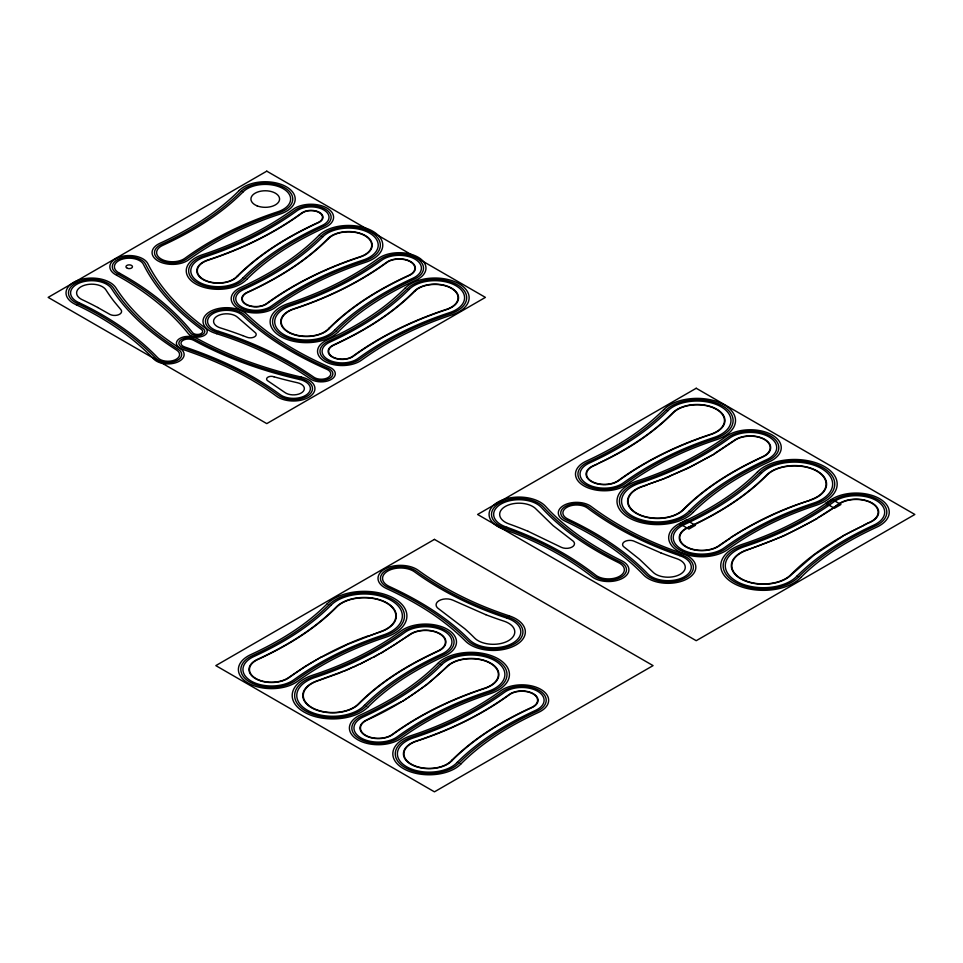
<?xml version="1.0" encoding="UTF-8"?>
<svg xmlns="http://www.w3.org/2000/svg" width="963" height="963" viewBox="0 0 963 963"><rect width="100%" height="100%" fill="white"/><g stroke="black" fill="none" stroke-linecap="round" stroke-linejoin="round"><path stroke-width="1.44" d="M833.296 507.766L838.46 504.094A22.534 13.013 0 0 1 872.069 502.963A22.534 13.013 0 0 1 870.119 522.367L864.244 524.751M832.526 508.729C806.308 526.147 777.502 539.798 747.529 549.632A32.056 18.514 0 0 0 740.703 578.811A32.056 18.514 0 0 0 791.249 574.863L814.397 554.796L842.216 536.644M730.195 538.269L719.457 545.72A22.534 13.013 0 0 1 685.849 546.84A22.534 13.013 0 0 1 687.799 527.435C716.544 514.194 744.279 497.558 766.668 474.94A32.056 18.514 0 0 1 817.214 471.003A32.056 18.514 0 0 1 810.389 500.182C782.233 508.717 755.305 521.609 730.58 537.595M402.859 701.184L427.343 684.344L447.265 666.697A27.337 15.781 0 0 1 490.372 663.338A27.337 15.781 0 0 1 484.545 688.22C451.755 698.994 420.205 714.089 392.254 734.432A17.816 10.292 0 0 1 365.675 735.323A17.816 10.292 0 0 1 367.216 719.987C396.431 706.673 424.009 689.303 446.844 666.565A27.831 16.07 0 0 1 490.709 663.134A27.831 16.07 0 0 1 484.786 688.461C452.044 699.222 420.542 714.293 392.627 734.613A18.309 10.569 0 0 1 365.338 735.527A18.309 10.569 0 0 1 366.915 719.77L401.222 701.762M714.522 453.489L734.251 440.332A20.428 11.797 0 0 1 764.706 439.321A20.428 11.797 0 0 1 762.949 456.895C733.987 470.221 706.108 486.989 683.537 509.752A29.937 17.286 0 0 1 636.338 513.435A29.937 17.286 0 0 1 642.718 486.183L664.133 478.767M818.333 517.468L838.845 504.263A22.053 12.736 0 0 1 871.72 503.168A22.053 12.736 0 0 1 869.818 522.151L867.013 523.439M713.908 454.271L688.316 468.15L664.939 478.105M817.274 518.527L783.99 535.861L747.77 549.873A31.574 18.225 0 0 0 741.053 578.607A31.574 18.225 0 0 0 790.816 574.73C811.604 553.581 837.148 537.908 863.787 525.341M842.493 536.078L866.592 524.004M380.758 653.468L409.865 634.822A19.934 11.508 0 0 1 423.311 630.524L424.045 630.488A19.934 11.508 0 0 1 439.128 633.57L440.32 634.28A19.934 11.508 0 0 1 445.303 640.708L445.375 641.189A19.934 11.508 0 0 1 437.864 650.988C408.854 664.338 380.939 681.13 358.344 703.929A29.456 17.009 0 0 1 311.904 707.54A29.456 17.009 0 0 1 318.175 680.733L339 673.233L352.614 667.178M379.253 653.913L360.463 663.94M321.269 656.935L305.102 666.396L288.792 677.422A22.053 12.736 0 0 1 255.917 678.518A22.053 12.736 0 0 1 257.819 659.535C286.637 646.281 314.371 629.597 336.821 606.955A31.574 18.225 0 0 1 386.596 603.079A31.574 18.225 0 0 1 379.867 631.812L348.137 644.199L322.039 656.898M373.415 657.464L394.493 644.849L409.48 634.653A20.428 11.797 0 0 1 439.922 633.63A20.428 11.797 0 0 1 438.165 651.217C409.203 664.53 381.324 681.298 358.766 704.061A29.937 17.286 0 0 1 311.555 707.745A29.937 17.286 0 0 1 317.934 680.492L340.168 672.427M371.73 657.97L354.228 666.817M598.817 463.107C625.83 450.13 651.758 434.012 672.932 412.621A27.831 16.07 0 0 1 716.809 409.191A27.831 16.07 0 0 1 710.875 434.518C678.133 445.279 646.642 460.35 618.728 480.669A18.309 10.569 0 0 1 591.426 481.584A18.309 10.569 0 0 1 593.003 465.815C622.483 453.091 650.507 435.577 673.366 412.754A27.337 15.781 0 0 1 716.46 409.395A27.337 15.781 0 0 1 710.634 434.277C677.844 445.05 646.293 460.145 618.342 480.489A17.816 10.292 0 0 1 591.776 481.38A17.816 10.292 0 0 1 593.304 466.044L597.686 464.01M358.874 664.326L348.775 669.201M348.161 669.478L344.405 671.042M669.959 476.059L691.001 466.465L714.546 453.886L734.637 440.512A19.934 11.508 0 0 1 751.622 436.179L752.44 436.215A19.934 11.508 0 0 1 763.587 439.092L764.815 439.79A19.934 11.508 0 0 1 770.147 448.493L770.087 448.842A19.934 11.508 0 0 1 762.648 456.679C733.637 470.016 705.71 486.809 683.116 509.608A29.456 17.009 0 0 1 636.687 513.231A29.456 17.009 0 0 1 642.959 486.423L647.22 484.991M669.189 476.733L648.388 484.269M343.045 671.259L340.89 672.138M368.119 635.881C339.915 645.92 313.42 660.064 289.177 677.591A22.534 13.013 0 0 1 255.58 678.71A22.534 13.013 0 0 1 257.518 659.318C286.288 646.077 313.986 629.429 336.4 606.822A32.056 18.514 0 0 1 386.933 602.874A32.056 18.514 0 0 1 380.108 632.053L368.949 635.905M809.63 500.423C777.454 510.944 746.77 526.183 719.072 545.539A22.053 12.736 0 0 1 686.198 546.635A22.053 12.736 0 0 1 688.1 527.664C716.905 514.398 744.652 497.727 767.102 475.084A31.574 18.225 0 0 1 816.865 471.196A31.574 18.225 0 0 1 810.148 499.929M321.016 236.128C298.59 258.758 270.844 275.418 242.05 288.671A22.209 12.82 0 0 0 240.136 307.799A22.209 12.82 0 0 0 273.263 306.691C300.829 286.613 331.946 271.722 364.279 261.105A31.731 18.321 0 0 0 371.044 232.215A31.731 18.321 0 0 0 321.016 236.128M329.286 328.539L328.792 329.033A25.712 14.842 0 0 1 288.25 332.199A25.712 14.842 0 0 1 293.727 308.798C326.686 297.964 358.405 282.797 386.5 262.345A16.19 9.353 0 0 1 410.635 261.539A16.19 9.353 0 0 1 409.239 275.478C380.108 288.876 352.061 305.728 329.286 328.539M334.51 330.261L334.029 330.754A31.731 18.321 0 0 1 284.001 334.655A31.731 18.321 0 0 1 290.754 305.777C323.087 295.147 354.203 280.257 381.781 260.191A22.209 12.82 0 0 1 414.897 259.083A22.209 12.82 0 0 1 412.983 278.199C384.393 291.356 356.852 307.883 334.51 330.261M338.458 331.573L337.989 332.054A36.293 20.945 0 0 1 280.775 336.52A36.293 20.945 0 0 1 288.503 303.489C320.378 293.017 351.038 278.331 378.206 258.553A26.771 15.456 0 0 1 418.123 257.217A26.771 15.456 0 0 1 415.811 280.269C387.632 293.233 360.487 309.508 338.458 331.573M407.373 288.707C384.947 311.35 357.201 328.01 328.407 341.263A22.209 12.82 0 0 0 326.493 360.379A22.209 12.82 0 0 0 359.608 359.271C387.186 339.205 418.303 324.314 450.636 313.685A31.731 18.321 0 0 0 457.389 284.807A31.731 18.321 0 0 0 407.373 288.707M331.164 605.101C309.171 627.286 282.003 643.609 253.787 656.585A28.565 16.491 0 0 0 251.319 681.178A28.565 16.491 0 0 0 293.896 679.758C320.92 660.088 351.387 645.487 383.081 635.074A38.075 21.98 0 0 0 391.195 600.418A38.075 21.98 0 0 0 331.164 605.101M364.423 705.349L364.002 705.783A35.968 20.765 0 0 1 307.305 710.2A35.968 20.765 0 0 1 314.961 677.471C346.873 666.986 377.556 652.288 404.761 632.486A26.446 15.264 0 0 1 408.866 630.091L409.6 629.766A26.446 15.264 0 0 1 438.827 628.791L439.622 629.068A26.446 15.264 0 0 1 446.627 651.144L446.062 651.566A26.446 15.264 0 0 1 441.909 653.937C413.669 666.926 386.488 683.236 364.423 705.349M366.253 705.963L365.832 706.385A38.075 21.98 0 0 1 305.801 711.067A38.075 21.98 0 0 1 313.914 676.411C345.609 665.999 376.088 651.397 403.1 631.728A28.553 16.491 0 0 1 445.676 630.308A28.553 16.491 0 0 1 443.221 654.9C415.173 667.792 388.173 683.995 366.253 705.963M368.372 706.661L367.962 707.083A40.518 23.389 0 0 1 304.079 712.066A40.518 23.389 0 0 1 312.71 675.183C344.152 664.855 374.39 650.362 401.186 630.861A30.997 17.9 0 0 1 447.41 629.308A30.997 17.9 0 0 1 444.737 655.996C416.919 668.804 390.123 684.874 368.372 706.661M689.195 511.04L688.774 511.461A35.968 20.765 0 0 1 632.077 515.891A35.968 20.765 0 0 1 639.745 483.161C671.644 472.677 702.34 457.979 729.533 438.177A26.446 15.264 0 0 1 733.65 435.782L734.384 435.457A26.446 15.264 0 0 1 772.615 439.501L773.096 439.947A26.446 15.264 0 0 1 771.399 456.823L770.833 457.244A26.446 15.264 0 0 1 766.68 459.628C738.452 472.616 711.272 488.927 689.195 511.04M691.037 511.642L690.615 512.075A38.075 21.98 0 0 1 630.584 516.758A38.075 21.98 0 0 1 638.698 482.09C670.38 471.677 700.859 457.088 727.872 437.419A28.553 16.491 0 0 1 770.46 435.998A28.553 16.491 0 0 1 767.993 460.579C739.957 473.483 712.957 489.686 691.037 511.642M693.155 512.34L692.734 512.761A40.518 23.389 0 0 1 628.863 517.745A40.518 23.389 0 0 1 637.494 480.874C668.924 470.546 699.162 456.053 725.97 436.54A30.997 17.9 0 0 1 772.182 434.999A30.997 17.9 0 0 1 769.509 461.686C741.691 474.482 714.895 490.552 693.155 512.34M451.972 760.662L451.478 761.167A25.712 14.842 0 0 1 410.948 764.333A25.712 14.842 0 0 1 416.425 740.932C449.372 730.098 481.091 714.931 509.186 694.479A16.19 9.353 0 0 1 533.333 693.673A16.19 9.353 0 0 1 531.937 707.612C502.806 721.01 474.747 737.851 451.972 760.662M457.196 762.395L456.715 762.889A31.731 18.321 0 0 1 406.687 766.789A31.731 18.321 0 0 1 413.452 737.899C445.785 727.282 476.902 712.391 504.468 692.313A22.209 12.82 0 0 1 537.595 691.217A22.209 12.82 0 0 1 535.669 710.333C507.08 723.49 479.55 740.005 457.196 762.395M461.157 763.695L460.675 764.189A36.293 20.945 0 0 1 403.461 768.643A36.293 20.945 0 0 1 411.201 735.612C443.064 725.139 473.724 710.465 500.892 690.688A26.771 15.456 0 0 1 540.809 689.352A26.771 15.456 0 0 1 538.498 712.391C510.33 725.356 483.185 741.642 461.157 763.695M761.444 473.218C739.452 495.403 712.271 511.726 684.055 524.715A28.565 16.491 0 0 0 681.599 549.295A28.565 16.491 0 0 0 724.176 547.875C751.2 528.206 781.667 513.616 813.362 503.204A38.075 21.98 0 0 0 821.475 468.536A38.075 21.98 0 0 0 761.444 473.218M796.895 576.151L796.473 576.584A38.075 21.98 0 0 1 736.442 581.267A38.075 21.98 0 0 1 744.555 546.611C776.25 536.198 806.729 521.597 833.741 501.928A28.565 16.491 0 0 1 876.318 500.507A28.565 16.491 0 0 1 873.862 525.088C845.839 537.992 818.803 554.194 796.895 576.151M800.855 577.463L800.446 577.884A42.637 24.617 0 0 1 733.228 583.121A42.637 24.617 0 0 1 742.304 544.324C773.53 534.056 803.551 519.671 830.166 500.303A33.115 19.116 0 0 1 879.544 498.653A33.115 19.116 0 0 1 876.691 527.158C849.065 539.87 822.45 555.82 800.855 577.463M239.209 190.505C216.651 213.256 188.772 230.025 159.81 243.35A20.428 11.797 0 0 0 158.052 260.937A20.428 11.797 0 0 0 188.507 259.914C216.23 239.727 247.515 224.764 280.04 214.075A29.937 17.286 0 0 0 286.42 186.822A29.937 17.286 0 0 0 239.209 190.505M241.34 191.192C218.601 214.135 190.518 231.036 161.327 244.458A17.984 10.376 0 0 0 159.774 259.938A17.984 10.376 0 0 0 186.581 259.035C214.532 238.704 246.059 223.621 278.837 212.847A27.506 15.877 0 0 0 284.699 187.809A27.506 15.877 0 0 0 241.34 191.192M243.182 191.806C220.286 214.893 192.022 231.902 162.639 245.409A15.865 9.161 0 0 0 161.266 259.071A15.865 9.161 0 0 0 184.932 258.277C213.052 237.813 244.795 222.622 277.789 211.788A25.387 14.662 0 0 0 283.194 188.676A25.387 14.662 0 0 0 243.182 191.806M237.199 276.128L236.537 276.802A20.993 12.122 0 0 1 203.446 279.378A20.993 12.122 0 0 1 207.912 260.275C241.352 249.285 273.54 233.901 302.045 213.148A11.472 6.621 0 0 1 319.15 212.57A11.472 6.621 0 0 1 318.163 222.453C288.659 236.019 260.287 253.064 237.199 276.128M237.62 276.273L236.958 276.935A21.475 12.399 0 0 1 203.097 279.583A21.475 12.399 0 0 1 207.671 260.034C241.063 249.056 273.191 233.696 301.672 212.967A11.965 6.91 0 0 1 319.499 212.378A11.965 6.91 0 0 1 318.464 222.67C289.008 236.212 260.672 253.245 237.62 276.273M242.845 278.006L242.195 278.656A27.506 15.877 0 0 1 198.835 282.039A27.506 15.877 0 0 1 204.698 257.013C237.476 246.239 269.002 231.156 296.941 210.813A17.984 10.376 0 0 1 323.761 209.922A17.984 10.376 0 0 1 322.208 225.402C293.294 238.692 265.475 255.4 242.845 278.006M244.771 278.524L244.036 279.258A29.612 17.093 0 0 1 197.343 282.905A29.612 17.093 0 0 1 203.65 255.941C236.212 245.252 267.533 230.253 295.292 210.054A20.103 11.604 0 0 1 325.253 209.055A20.103 11.604 0 0 1 323.52 226.353C294.834 239.546 267.233 256.11 244.771 278.524M246.793 279.318L246.155 279.956A32.056 18.514 0 0 1 195.621 283.892A32.056 18.514 0 0 1 202.447 254.726C234.755 244.108 265.836 229.23 293.378 209.176A22.534 13.013 0 0 1 326.975 208.056A22.534 13.013 0 0 1 325.037 227.461C296.544 240.569 269.098 257.025 246.793 279.318M318.897 235.429C296.628 257.879 269.122 274.419 240.545 287.564A24.653 14.228 0 0 0 238.415 308.786A24.653 14.228 0 0 0 275.177 307.558C302.526 287.648 333.403 272.866 365.483 262.321A34.174 19.729 0 0 0 372.765 231.228A34.174 19.729 0 0 0 318.897 235.429M322.858 236.729C300.263 259.504 272.36 276.297 243.374 289.634A20.103 11.604 0 0 0 241.641 306.932A20.103 11.604 0 0 0 271.602 305.933C299.349 285.722 330.682 270.735 363.232 260.034A29.612 17.093 0 0 0 369.539 233.082A29.612 17.093 0 0 0 322.858 236.729M328.082 238.439C305.078 261.659 276.646 278.764 247.106 292.355A14.072 8.125 0 0 0 245.89 304.477A14.072 8.125 0 0 0 266.883 303.766C295.16 283.182 327.095 267.919 360.258 257.013A23.594 13.626 0 0 0 365.29 235.538A23.594 13.626 0 0 0 328.082 238.439M328.515 238.583C305.464 261.828 276.995 278.969 247.407 292.571A13.59 7.848 0 0 0 246.239 304.272A13.59 7.848 0 0 0 266.498 303.598C294.822 282.978 326.794 267.69 360.018 256.772A23.112 13.338 0 0 0 364.941 235.742A23.112 13.338 0 0 0 328.515 238.583M329.105 328.142L328.359 328.901A25.219 14.565 0 0 1 288.599 331.994A25.219 14.565 0 0 1 293.968 309.039C326.975 298.193 358.742 283.002 386.885 262.526A15.709 9.064 0 0 1 410.298 261.743A15.709 9.064 0 0 1 408.938 275.262C379.855 288.623 351.88 305.427 329.105 328.142M336.508 330.706L335.858 331.356A33.849 19.537 0 0 1 282.496 335.521A33.849 19.537 0 0 1 289.707 304.717C321.835 294.16 352.735 279.366 380.12 259.432A24.328 14.048 0 0 1 416.389 258.216A24.328 14.048 0 0 1 414.295 279.162C385.97 292.198 358.669 308.557 336.508 330.706M405.242 288.009C382.985 310.471 355.479 327.011 326.89 340.156A24.653 14.228 0 0 0 324.772 361.378A24.653 14.228 0 0 0 361.522 360.15C388.883 340.24 419.76 325.458 451.84 314.913A34.174 19.729 0 0 0 459.122 283.808A34.174 19.729 0 0 0 405.242 288.009M409.203 289.309C386.62 312.096 358.718 328.877 329.719 342.214A20.103 11.604 0 0 0 327.986 359.524A20.103 11.604 0 0 0 357.959 358.513C385.706 338.314 417.039 323.327 449.589 312.626A29.612 17.093 0 0 0 455.896 285.674A29.612 17.093 0 0 0 409.203 289.309M414.439 291.031C391.423 314.251 363.003 331.356 333.463 344.947A14.072 8.125 0 0 0 332.247 357.056A14.072 8.125 0 0 0 353.24 356.358C381.517 335.774 413.44 320.51 446.615 309.605A23.594 13.626 0 0 0 451.647 288.13A23.594 13.626 0 0 0 414.439 291.031M414.872 291.175C391.821 314.42 363.34 331.549 333.764 345.163A13.59 7.848 0 0 0 332.596 356.864A13.59 7.848 0 0 0 352.855 356.19C381.179 335.569 413.151 320.282 446.375 309.364A23.112 13.338 0 0 0 451.298 288.322A23.112 13.338 0 0 0 414.872 291.175M327.203 603.801C305.524 625.649 278.764 641.731 250.958 654.527A33.115 19.116 0 0 0 248.093 683.032A33.115 19.116 0 0 0 297.471 681.383C324.086 662.014 354.107 647.618 385.332 637.362A42.637 24.617 0 0 0 394.421 598.553A42.637 24.617 0 0 0 327.203 603.801M329.322 604.499C307.486 626.528 280.498 642.73 252.462 655.634A30.672 17.707 0 0 0 249.826 682.033A30.672 17.707 0 0 0 295.557 680.504C322.388 660.979 352.651 646.474 384.129 636.134A40.193 23.208 0 0 0 392.687 599.552A40.193 23.208 0 0 0 329.322 604.499M663.736 409.6C641.791 431.761 614.623 448.06 586.443 461.036A28.89 16.672 0 0 0 583.951 485.894A28.89 16.672 0 0 0 627.021 484.461C653.997 464.816 684.452 450.227 716.099 439.826A38.4 22.173 0 0 0 724.284 404.881A38.4 22.173 0 0 0 663.736 409.6M665.866 410.298C643.717 432.628 616.38 449.071 587.96 462.144A26.446 15.264 0 0 0 585.673 484.907A26.446 15.264 0 0 0 625.107 483.582C652.3 463.781 682.996 449.083 714.895 438.61A35.968 20.765 0 0 0 722.563 405.868A35.968 20.765 0 0 0 665.866 410.298M667.708 410.9C645.427 433.386 617.873 449.938 589.272 463.095A24.328 14.048 0 0 0 587.165 484.04A24.328 14.048 0 0 0 623.446 482.824C650.832 462.89 681.732 448.096 713.848 437.539A33.849 19.537 0 0 0 721.058 406.735A33.849 19.537 0 0 0 667.696 410.9M437.647 663.543C415.679 685.704 388.534 702.003 360.343 714.979A28.89 16.672 0 0 0 357.863 739.837A28.89 16.672 0 0 0 400.921 738.404C427.909 718.759 458.364 704.182 490.011 693.769A38.4 22.173 0 0 0 498.196 658.824A38.4 22.173 0 0 0 437.647 663.543M439.766 664.241C417.617 686.571 390.292 703.014 361.859 716.087A26.446 15.264 0 0 0 359.584 738.85A26.446 15.264 0 0 0 399.007 737.526C426.212 717.724 456.895 703.038 488.807 692.553A35.968 20.765 0 0 0 496.463 659.811A35.968 20.765 0 0 0 439.766 664.241M441.608 664.843C419.338 687.329 391.772 703.881 363.171 717.038A24.328 14.048 0 0 0 361.077 737.983A24.328 14.048 0 0 0 397.358 736.767C424.743 716.833 455.643 702.039 487.76 691.482A33.849 19.537 0 0 0 494.97 660.678A33.849 19.537 0 0 0 441.608 664.843M451.803 760.276L451.057 761.023A25.219 14.565 0 0 1 411.285 764.128A25.219 14.565 0 0 1 416.666 741.173C449.673 730.327 481.428 715.136 509.571 694.648A15.709 9.064 0 0 1 532.984 693.866A15.709 9.064 0 0 1 531.636 707.384C502.554 720.757 474.578 737.562 451.803 760.276M459.195 762.84L458.557 763.49A33.849 19.537 0 0 1 405.194 767.655A33.849 19.537 0 0 1 412.405 736.839C444.521 726.283 475.433 711.501 502.806 691.554A24.328 14.048 0 0 1 539.087 690.351A24.328 14.048 0 0 1 536.981 711.296C508.657 724.32 481.368 740.679 459.195 762.84M757.484 471.93C735.804 493.778 709.045 509.86 681.226 522.656A33.115 19.116 0 0 0 678.373 551.161A33.115 19.116 0 0 0 727.751 549.512C754.366 530.131 784.388 515.747 815.613 505.491A42.637 24.617 0 0 0 824.689 466.682A42.637 24.617 0 0 0 757.484 471.93M759.602 472.616C737.766 494.645 710.766 510.859 682.743 523.752A30.672 17.707 0 0 0 680.095 550.162A30.672 17.707 0 0 0 725.837 548.633C752.669 529.108 782.931 514.603 814.409 504.263A40.193 23.208 0 0 0 822.968 467.681A40.193 23.208 0 0 0 759.602 472.616M798.881 576.62L798.315 577.186A40.193 23.208 0 0 1 734.95 582.134A40.193 23.208 0 0 1 743.508 545.539C774.986 535.199 805.249 520.706 832.08 501.169A30.672 17.707 0 0 1 877.823 499.641A30.672 17.707 0 0 1 875.174 526.051C847.38 538.835 820.62 554.881 798.881 576.62M266.775 171.161L48.15 297.386L266.775 423.612L485.4 297.386L266.775 171.161M434.445 539.388L215.82 665.614L434.445 791.839L653.07 665.614L434.445 539.388M696.225 388.258L477.6 514.471L696.225 640.696L914.85 514.471L696.225 388.258M686.33 520.08L679.83 523.836L688.894 529.072L695.406 525.317L686.33 520.08M832.225 499.496L825.724 503.252L834.415 508.271L840.928 504.516L832.225 499.496M301.275 377.051C264.873 368.817 229.375 356.129 196.572 338.254A11.965 6.91 0 0 0 178.781 339.145A11.965 6.91 0 0 0 182.356 349.244C215.664 360.475 248.117 375.257 276.489 396.202A21.475 12.399 0 0 0 310.664 396.022A21.475 12.399 0 0 0 301.275 377.051M300.396 378.363C263.718 370.057 227.954 357.285 194.899 339.277A9.522 5.501 0 0 0 180.731 339.987A9.522 5.501 0 0 0 183.584 348.028C217.132 359.343 249.838 374.234 278.415 395.348A19.043 10.99 0 0 0 308.702 395.179A19.043 10.99 0 0 0 300.396 378.363M299.613 379.494C262.706 371.14 226.714 358.296 193.443 340.168A7.403 4.273 0 0 0 182.428 340.721A7.403 4.273 0 0 0 184.643 346.969C218.408 358.356 251.331 373.343 280.089 394.589A16.925 9.774 0 0 0 307.016 394.445A16.925 9.774 0 0 0 299.625 379.494M274.022 376.81L272.938 376.497A4.719 2.72 0 0 0 267.558 377.424A4.719 2.72 0 0 0 267.533 380.674L284.843 392.459A10.906 6.296 0 0 0 302.189 392.362A10.906 6.296 0 0 0 297.423 382.732A315.708 182.272 0 0 1 274.022 376.798M218.89 331.404L217.53 330.971A19.043 10.99 0 0 1 212.859 313.697A19.043 10.99 0 0 1 242.941 315.683C267.076 338.916 296.496 355.925 326.999 369.371A9.522 5.501 0 0 1 328.106 377.556A9.522 5.501 0 0 1 313.902 377.243C284.928 357.032 252.511 342.058 218.89 331.404M217.542 332.367L216.519 332.054A21.15 12.218 0 0 1 211.33 312.855A21.15 12.218 0 0 1 244.758 315.057C268.749 338.133 297.976 355.034 328.275 368.396A11.64 6.717 0 0 1 329.635 378.399A11.64 6.717 0 0 1 312.265 378.026C283.387 357.875 251.066 342.96 217.542 332.367M216.699 333.716L215.363 333.282A23.594 13.626 0 0 1 209.561 311.88A23.594 13.626 0 0 1 246.865 314.335C270.663 337.243 299.674 354.011 329.743 367.276A14.072 8.125 0 0 1 331.392 379.374A14.072 8.125 0 0 1 310.387 378.916C281.822 358.982 249.862 344.212 216.699 333.716M509.138 615.826C476.829 605.209 445.761 590.331 418.207 570.277A22.534 13.013 0 0 0 384.61 569.157A22.534 13.013 0 0 0 386.548 588.562C415.318 601.791 443.016 618.451 465.43 641.057A32.056 18.514 0 0 0 515.963 645.005A32.056 18.514 0 0 0 509.138 615.826M507.934 617.042C475.373 606.353 444.051 591.366 416.293 571.155A20.103 11.604 0 0 0 386.332 570.156A20.103 11.604 0 0 0 388.065 587.454C417.063 600.792 444.966 617.572 467.549 640.359A29.612 17.093 0 0 0 514.242 644.006A29.612 17.093 0 0 0 507.934 617.042M506.887 618.114C474.121 607.34 442.583 592.257 414.644 571.914A17.984 10.376 0 0 0 387.824 571.023A17.984 10.376 0 0 0 389.377 586.503C418.556 599.925 446.663 616.826 469.39 639.757A27.506 15.877 0 0 0 512.749 643.14A27.506 15.877 0 0 0 506.887 618.114M682.117 553.4C649.7 542.386 618.571 527.062 591.138 506.478A18.309 10.569 0 0 0 563.861 505.334A18.309 10.569 0 0 0 565.04 521.103C593.822 534.742 621.472 551.859 643.621 574.983A27.831 16.07 0 0 0 687.401 578.775A27.831 16.07 0 0 0 682.117 553.4M680.877 554.616C648.219 543.517 616.85 528.073 589.2 507.332A15.865 9.161 0 0 0 565.57 506.345A15.865 9.161 0 0 0 566.593 520.02C595.579 533.755 623.446 551.005 645.764 574.297A25.387 14.662 0 0 0 685.692 577.764A25.387 14.662 0 0 0 680.877 554.616M679.806 555.663C646.931 544.492 615.357 528.952 587.526 508.079A13.747 7.945 0 0 0 567.038 507.224A13.747 7.945 0 0 0 567.929 519.069C597.108 532.9 625.156 550.258 647.618 573.719A23.268 13.434 0 0 0 684.224 576.885A23.268 13.434 0 0 0 679.806 555.663M506.839 527.243L505.719 526.845A25.387 14.662 0 0 1 501.699 503.649A25.387 14.662 0 0 1 541.507 507.573C563.03 531.155 590.319 548.717 618.776 562.765A15.865 9.161 0 0 1 619.317 576.44A15.865 9.161 0 0 1 595.724 575.176C569.073 554.327 538.618 538.666 506.839 527.243M505.719 528.29L504.612 527.893A27.506 15.877 0 0 1 500.254 502.758A27.506 15.877 0 0 1 543.385 507.007C564.763 530.432 591.872 547.875 620.148 561.838A17.984 10.376 0 0 1 620.762 577.343A17.984 10.376 0 0 1 594.027 575.91C567.544 555.194 537.294 539.629 505.719 528.29M504.431 529.481L503.324 529.084A29.937 17.286 0 0 1 498.593 501.723A29.937 17.286 0 0 1 545.552 506.357C566.762 529.602 593.665 546.912 621.725 560.767A20.428 11.797 0 0 1 622.435 578.366A20.428 11.797 0 0 1 592.052 576.741C565.787 556.181 535.765 540.737 504.431 529.481M242.784 335.63L242.207 335.413A313.589 181.044 0 0 0 220.395 327.914A13.025 7.511 0 0 1 217.193 316.105A13.025 7.511 0 0 1 237.777 317.465L254.858 332.295A5.886 3.395 0 0 1 254.569 336.809A5.886 3.395 0 0 1 246.769 337.158L242.784 335.63M485.797 614.695L452.995 600.214A10.376 5.983 0 0 0 438.875 600.78A10.376 5.983 0 0 0 438.863 608.953L464.768 628.719A304.067 175.555 0 0 1 474.627 638.036A21.475 12.399 0 0 0 508.488 640.684A21.475 12.399 0 0 0 503.914 621.135A304.489 175.796 0 0 1 485.809 614.695M660.787 552.858L633.437 540.929A7.223 4.165 0 0 0 624.758 541.543A7.223 4.165 0 0 0 623.458 546.527L639.48 559.25L652.89 572.046A17.25 9.955 0 0 0 680.034 574.393A17.25 9.955 0 0 0 676.748 558.66A308.232 177.95 0 0 1 660.787 552.858M528.001 531.275L526.701 530.733A306.607 177.011 0 0 0 508.873 523.884A19.368 11.183 0 0 1 505.804 506.189A19.368 11.183 0 0 1 536.174 509.186L553.135 525.654L573.105 541.086A8.077 4.659 0 0 1 571.938 547.116A8.077 4.659 0 0 1 561.429 547.369L528.001 531.275M79.303 302.827L78.4 302.406A21.15 12.218 0 0 1 79.448 282.978A21.15 12.218 0 0 1 111.6 288.719C127.838 314.094 151.432 333.92 176.59 350.051A11.64 6.717 0 0 1 174.724 360.018A11.64 6.717 0 0 1 157.776 357.803C135.518 334.57 108.289 316.538 79.303 302.827M77.967 303.766L77.064 303.345A23.268 13.434 0 0 1 78.208 281.99A23.268 13.434 0 0 1 113.586 288.298C129.752 313.517 153.141 333.198 178.155 349.232A13.747 7.945 0 0 1 175.952 361.017A13.747 7.945 0 0 1 155.922 358.392C133.809 335.317 106.761 317.393 77.967 303.766M76.414 304.862L75.523 304.44A25.712 14.842 0 0 1 76.799 280.835A25.712 14.842 0 0 1 115.873 287.805C131.895 312.843 155.163 332.379 179.961 348.281A16.19 9.353 0 0 1 177.373 362.16A16.19 9.353 0 0 1 153.791 359.079C131.847 336.171 105.003 318.38 76.414 304.862M97.708 307.486L96.565 306.872A310.351 179.178 0 0 0 82.192 299.698A15.131 8.739 0 0 1 82.938 285.806A15.131 8.739 0 0 1 105.942 289.911A310.868 179.479 0 0 0 114.188 301.6L121.049 309.869A6.97 4.021 0 0 1 118.678 314.708A6.97 4.021 0 0 1 109.987 314.432L97.708 307.486M119.797 273.36L119.051 272.95A14.806 8.547 0 0 1 121.507 259.42A14.806 8.547 0 0 1 143.439 264.38C156.62 290.802 178.095 312.096 201.568 329.551A5.284 3.058 0 0 1 200.148 334.029A5.284 3.058 0 0 1 192.6 332.704C172.907 308.016 147.387 288.479 119.797 273.36M118.449 274.311L117.594 273.841A16.925 9.774 0 0 1 120.399 258.385A16.925 9.774 0 0 1 145.473 264.043C158.582 290.296 179.912 311.458 203.241 328.792A7.403 4.273 0 0 1 201.255 335.076A7.403 4.273 0 0 1 190.674 333.21C171.137 308.714 145.822 289.309 118.449 274.311M116.667 275.274L115.921 274.864A19.368 11.183 0 0 1 119.135 257.181A19.368 11.183 0 0 1 147.821 263.657C160.821 289.719 182.007 310.724 205.167 327.926A9.847 5.682 0 0 1 202.519 336.28A9.847 5.682 0 0 1 188.459 333.8C169.031 309.46 143.872 290.176 116.667 275.274M127.489 268.328A3.25 1.878 0 0 0 132.461 266.787A3.25 1.878 0 0 0 127.67 265.078A3.25 1.878 0 0 0 127.489 268.328M257.097 205.853A14.337 8.282 0 0 0 279.535 199.714A14.337 8.282 0 0 0 259.107 191.565A14.337 8.282 0 0 0 257.097 205.853"/></g></svg>
